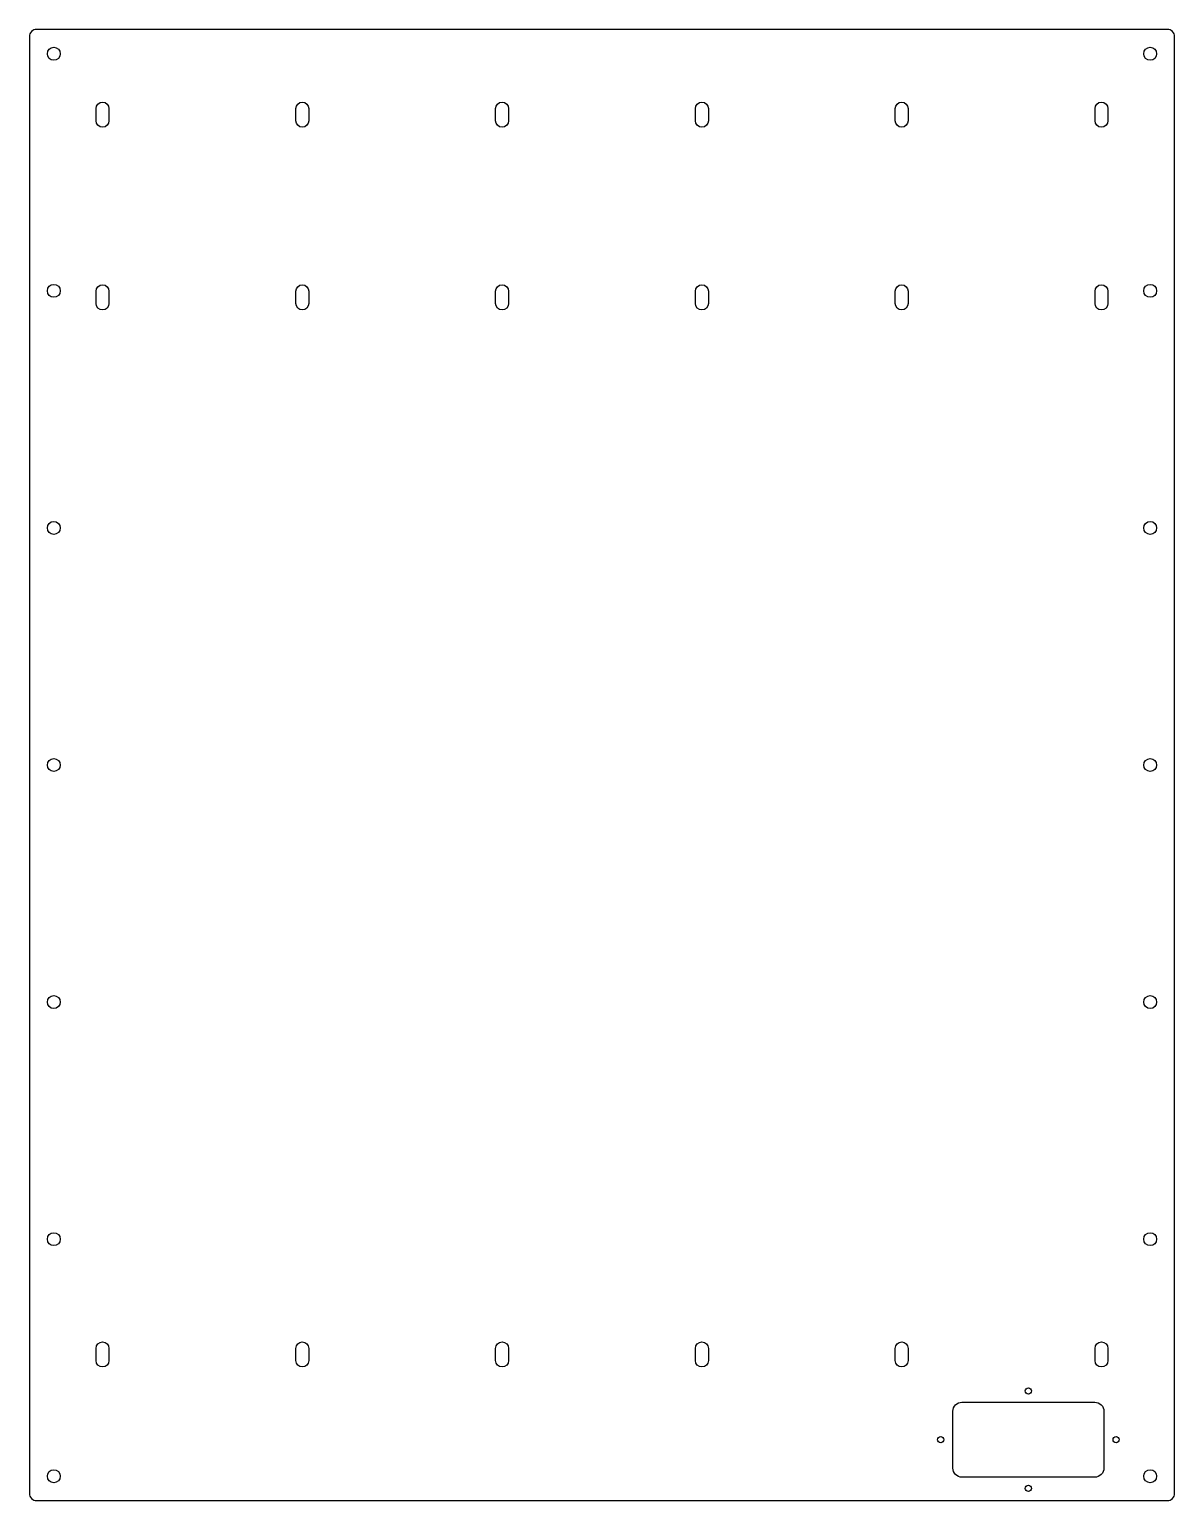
# Model space of a CAD drawing. Header units: millimetres. Extents: x -470 to 0, y 0 to 604.
import ezdxf

# ---------------------------------------------------------------- set-up
doc = ezdxf.new("R2010")
doc.units = ezdxf.units.MM
doc.layers.get('0').update_dxf_attribs({"linetype": 'CONTINUOUS'})

msp = doc.modelspace()

# ---------------------------------------------------------------- linework, layer by layer
for points in [[(0, 601, 0.414214), (-3, 604), (-467, 604, 0.414214), (-470, 601), (-470, 3, 0.414214), (-467, 0), (-3, 0, 0.414214), (0, 3)], [(-437.35, 571.5), (-437.35, 566.5, -1), (-442.65, 566.5), (-442.65, 571.5, -1)], [(-355.35, 571.5), (-355.35, 566.5, -1), (-360.65, 566.5), (-360.65, 571.5, -1)], [(-273.35, 571.5), (-273.35, 566.5, -1), (-278.65, 566.5), (-278.65, 571.5, -1)], [(-191.35, 571.5), (-191.35, 566.5, -1), (-196.65, 566.5), (-196.65, 571.5, -1)], [(-109.35, 571.5), (-109.35, 566.5, -1), (-114.65, 566.5), (-114.65, 571.5, -1)], [(-27.35, 571.5), (-27.35, 566.5, -1), (-32.65, 566.5), (-32.65, 571.5, -1)], [(-437.35, 496.5), (-437.35, 491.5, -1), (-442.65, 491.5), (-442.65, 496.5, -1)], [(-355.35, 496.5), (-355.35, 491.5, -1), (-360.65, 491.5), (-360.65, 496.5, -1)], [(-273.35, 496.5), (-273.35, 491.5, -1), (-278.65, 491.5), (-278.65, 496.5, -1)], [(-191.35, 496.5), (-191.35, 491.5, -1), (-196.65, 491.5), (-196.65, 496.5, -1)], [(-109.35, 496.5), (-109.35, 491.5, -1), (-114.65, 491.5), (-114.65, 496.5, -1)], [(-27.35, 496.5), (-27.35, 491.5, -1), (-32.65, 491.5), (-32.65, 496.5, -1)], [(-437.35, 62.5), (-437.35, 57.5, -1), (-442.65, 57.5), (-442.65, 62.5, -1)], [(-355.35, 62.5), (-355.35, 57.5, -1), (-360.65, 57.5), (-360.65, 62.5, -1)], [(-273.35, 62.5), (-273.35, 57.5, -1), (-278.65, 57.5), (-278.65, 62.5, -1)], [(-191.35, 62.5), (-191.35, 57.5, -1), (-196.65, 57.5), (-196.65, 62.5, -1)], [(-109.35, 62.5), (-109.35, 57.5, -1), (-114.65, 57.5), (-114.65, 62.5, -1)], [(-27.35, 62.5), (-27.35, 57.5, -1), (-32.65, 57.5), (-32.65, 62.5, -1)], [(-87.25, 40.4), (-32.75, 40.4, -0.414214), (-29, 36.65), (-29, 13.35, -0.414214), (-32.75, 9.6), (-87.25, 9.6, -0.414214), (-91, 13.35), (-91, 36.65, -0.414214)]]:
    msp.add_lwpolyline(points, format="xyb", close=True)
for centre, radius in [((-460, 594), 2.65), ((-10, 594), 2.65), ((-460, 496.67), 2.65), ((-10, 496.67), 2.65), ((-460, 399.33), 2.65), ((-10, 399.33), 2.65), ((-460, 302), 2.65), ((-10, 302), 2.65), ((-460, 204.67), 2.65), ((-10, 204.67), 2.65), ((-460, 107.33), 2.65), ((-10, 107.33), 2.65), ((-60, 45), 1.26), ((-96, 25), 1.26), ((-24, 25), 1.26), ((-460, 10), 2.65), ((-10, 10), 2.65), ((-60, 5), 1.26)]:
    msp.add_circle(centre, radius)

doc.saveas('drawing.dxf')
